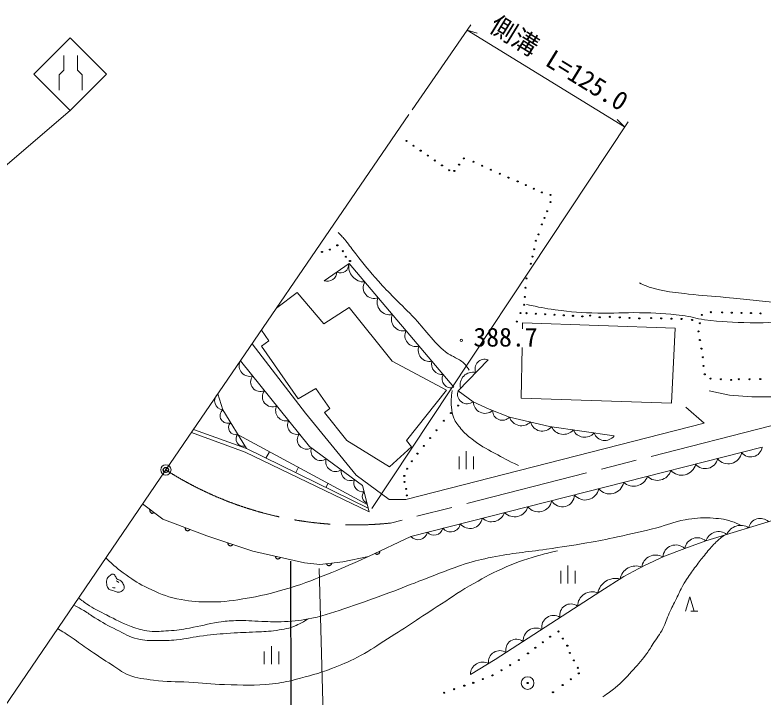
# Model space of a CAD drawing. Units: millimetres, scale not verified. Extents: x 40000 to 680000, y 20000 to 380000.
# Drawn here: x 174259 to 246986, y 250158 to 316472 of the extents above; entities that cross this region are included whole.
import ezdxf
from ezdxf.enums import TextEntityAlignment as Align

# ---------------------------------------------------------------- set-up
doc = ezdxf.new("R2010")
doc.units = ezdxf.units.MM
doc.header["$LTSCALE"] = 1000
doc.header["$PDMODE"] = 32
doc.header["$PDSIZE"] = 500
doc.linetypes.add('CHAIN', pattern=[18.5, 12, -1.5, 3.5, -1.5])
for name, color, linetype, lineweight in [('M-BGD', 7, 'Continuous', 13), ('M-BMK', 2, 'CHAIN', 13), ('M-BMK-SRVR', 3, 'Continuous', 13), ('M-STR-HTXT', 7, 'Continuous', 13), ('M-STR-STRC', 7, 'Continuous', 13)]:
    doc.layers.add(name, color=color, linetype=linetype, lineweight=lineweight)
doc.layers.add('M-OTRS', color=6, linetype='Continuous')
doc.styles.add('ＭＳ ゴシック', font='')
doc.styles.get('ＭＳ ゴシック').set_extended_font_data('MS Gothic')

msp = doc.modelspace()

# ---------------------------------------------------------------- linework, layer by layer
at = {"layer": 'M-BGD'}
for p, q in [((204325, 290638), (206750, 292302)), ((206750, 292302), (216928, 280288)), ((201700, 289495), (199702, 287999)), ((201700, 289495), (204299, 286457)), ((204299, 286457), (206738, 288046)), ((206738, 288046), (210928, 282821)), ((223597, 285966), (223608, 286552)), ((223608, 286552), (238448, 286012)), ((198953, 284794), (198227, 285841)), ((238448, 286012), (238080, 278726)), ((197315, 284506), (202511, 277746)), ((198233, 284261), (198953, 284794)), ((201799, 279153), (198233, 284261)), ((223464, 279209), (223561, 284137)), ((217341, 279942), (220250, 282949)), ((202895, 274521), (196174, 282837)), ((210928, 282821), (216225, 279987)), ((203509, 280162), (201799, 279153)), ((204855, 278214), (203509, 280162)), ((194463, 278094), (193978, 279624)), ((216225, 279987), (212313, 275099)), ((218813, 278870), (217341, 279942)), ((241737, 279940), (243714, 279520)), ((243714, 279520), (245901, 279330)), ((245901, 279330), (248214, 279351)), ((220369, 278134), (218813, 278870)), ((238080, 278726), (223464, 279209)), ((196769, 274323), (194463, 278094)), ((204350, 277835), (204855, 278214)), ((206509, 275087), (204350, 277835)), ((222346, 277376), (220369, 278134)), ((241250, 276784), (239483, 278340)), ((202511, 277746), (207432, 271731)), ((226216, 276472), (222346, 277376)), ((212269, 269376), (241250, 276784)), ((232504, 275547), (226216, 276472)), ((191409, 275865), (196640, 273951)), ((191608, 276155), (196769, 274323)), ((195947, 275666), (208503, 268880)), ((210668, 272526), (206509, 275087)), ((212313, 275099), (212809, 274473)), ((196769, 274323), (208591, 268515)), ((208058, 270713), (202895, 274521)), ((212809, 274473), (210668, 272526)), ((246894, 274436), (212754, 265781)), ((196640, 273951), (208680, 268150)), ((198653, 273397), (199011, 274010)), ((217440, 272309), (217440, 273534)), ((218140, 272309), (218140, 274059)), ((218840, 272309), (218840, 273534)), ((201550, 271974), (201821, 272492)), ((207432, 271731), (210650, 269355)), ((204491, 270529), (204692, 270940)), ((208680, 268150), (208058, 270713)), ((210650, 269355), (212269, 269376)), ((188643, 267442), (186669, 268929)), ((241425, 265333), (249360, 267786)), ((192912, 265823), (188643, 267442)), ((197391, 264340), (192912, 265823)), ((212754, 265781), (208621, 263836)), ((239371, 264604), (241425, 265333)), ((202409, 263197), (197391, 264340)), ((237415, 263868), (239371, 264604)), ((206130, 263292), (203894, 263036)), ((208621, 263836), (206130, 263292)), ((235396, 262900), (237415, 263868)), ((202409, 263197), (203894, 263036)), ((228017, 261213), (228017, 262963)), ((233462, 261870), (235396, 262900)), ((227317, 261213), (227317, 262438)), ((228717, 261213), (228717, 262438)), ((231212, 260461), (233462, 261870)), ((184219, 261376), (184086, 261459)), ((184356, 261280), (184219, 261376)), ((183837, 260773), (183733, 260807)), ((184011, 260773), (183837, 260773)), ((220949, 253794), (231212, 260461)), ((239463, 258497), (239883, 259897)), ((239883, 259897), (240303, 258497)), ((240653, 258497), (239953, 258497)), ((198501, 253359), (198501, 254584)), ((199201, 253359), (199201, 255109)), ((199901, 253359), (199901, 254584)), ((218538, 252350), (220949, 253794))]:
    msp.add_line(p, q, dxfattribs=at)
at = {"layer": 'M-BGD', "lineweight": 25}
msp.add_line((201032, 263366), (201066, 248536), dxfattribs=at)
for centre, radius in [((212323, 304233), 50), ((213013, 303756), 50), ((213703, 303279), 50), ((214394, 302802), 50), ((217894, 302527), 50), ((215084, 302324), 50), ((215774, 301847), 50), ((217434, 301919), 50), ((218835, 302195), 50), ((219685, 301809), 50), ((216465, 301370), 50), ((216975, 301311), 50), ((220535, 301424), 50), ((221386, 301039), 50), ((222236, 300654), 50), ((223130, 300285), 50), ((223915, 299930), 50), ((224699, 299574), 50), ((225484, 299219), 50), ((226320, 298973), 50), ((226331, 298281), 50), ((225742, 296746), 50), ((225996, 297386), 50), ((225488, 296106), 50), ((224900, 294518), 50), ((225169, 295130), 50), ((205598, 294076), 50), ((204107, 293440), 50), ((204879, 293664), 50), ((206135, 293507), 50), ((224726, 293692), 50), ((206434, 292965), 50), ((206833, 292554), 50), ((224567, 292986), 50), ((224409, 292281), 50), ((223989, 290856), 50), ((223905, 289956), 50), ((223821, 289055), 50), ((223763, 288303), 50), ((223402, 287483), 50), ((223983, 287480), 50), ((224889, 287428), 50), ((225795, 287376), 50), ((226701, 287324), 50), ((227607, 287272), 50), ((230190, 287242), 50), ((241036, 287305), 50), ((241903, 287578), 50), ((243017, 287551), 50), ((243950, 287528), 50), ((244883, 287505), 50), ((245817, 287482), 50), ((246750, 287459), 50), ((223041, 286662), 50), ((228513, 287220), 50), ((229419, 287168), 50), ((231103, 287085), 50), ((232102, 287123), 50), ((233054, 287072), 50), ((234006, 287021), 50), ((234957, 286970), 50), ((236105, 287005), 50), ((237091, 286975), 50), ((238078, 286945), 50), ((239064, 286915), 50), ((240085, 286817), 50), ((240846, 286496), 50), ((240707, 285710), 50), ((240851, 284871), 50), ((240996, 284031), 50), ((241140, 283192), 50), ((241193, 282351), 50), ((241319, 281534), 50), ((241883, 281119), 50), ((242889, 281053), 50), ((243896, 280988), 50), ((244633, 281055), 50), ((245677, 281061), 50), ((246721, 281067), 50), ((217337, 278501), 50), ((216650, 277759), 50), ((215964, 277017), 50), ((215237, 276096), 50), ((214619, 275338), 50), ((214000, 274580), 50), ((213381, 273822), 50), ((212849, 273084), 50), ((212381, 272355), 50), ((212110, 271663), 50), ((212138, 271074), 50), ((212297, 270392), 50), ((212353, 269756), 50), ((226286, 256026), 50), ((227109, 256530), 50), ((225568, 255486), 50), ((227535, 255842), 50), ((224851, 254945), 50), ((227962, 255154), 50), ((224134, 254404), 50), ((228213, 254448), 50), ((222403, 253257), 50), ((223253, 253756), 50), ((228596, 253723), 50), ((221554, 252758), 50), ((228980, 252999), 50), ((229072, 252461), 50), ((219744, 251903), 50), ((220671, 252266), 50), ((228288, 251893), 50), ((216969, 250923), 50), ((217946, 251267), 50), ((218818, 251540), 50), ((224104, 251522), 55.4), ((227504, 251326), 50), ((215991, 250579), 50), ((226566, 250621), 50)]:
    msp.add_circle(centre, radius, dxfattribs=at)
at = {"layer": 'M-BGD'}
for centre, radius in [((217655, 284836), 121), ((224093, 251515), 612)]:
    msp.add_circle(centre, radius, dxfattribs=at)
for centre, radius, start, end in [((205929, 292167), 771, 241.74278, 7.15236), ((208209, 291999), 1490, 168.26226, 272.27537), ((204636, 291513), 928, 250.43723, 358.45791), ((209162, 289961), 1049, 148.44044, 292.09719), ((210683, 288539), 1214, 158.21889, 282.31874), ((212007, 286907), 1155, 157.25027, 283.28736), ((213243, 285313), 1078, 154.13828, 286.39935), ((214548, 283865), 1083, 157.53419, 283.00343), ((219940, 282046), 955, 71.05662, 200.84401), ((197093, 282380), 1043, 158.67432, 284.76651), ((215803, 282544), 1046, 165.29499, 275.24264), ((216626, 281076), 844, 149.58698, 290.95065), ((218763, 280512), 1227, 76.5942, 195.30643), ((198123, 280806), 951, 143.5294, 294.35983), ((194545, 278962), 872, 130.54149, 264.57726), ((199277, 279346), 966, 142.0546, 295.83464), ((218231, 279618), 948, 159.9846, 307.86337), ((219956, 278884), 1143, 180.72161, 310.1097), ((194955, 277526), 752, 130.87347, 292.02012), ((200637, 278034), 1039, 154.7383, 283.15094), ((221644, 278019), 952, 180.52095, 317.5675), ((223507, 277754), 1221, 198.03753, 315.65505), ((195689, 276341), 666, 132.86159, 290.03199), ((201629, 276576), 877, 149.43122, 288.45801), ((225522, 277188), 1177, 194.109, 320.57252), ((227584, 276956), 1263, 204.08377, 319.17343), ((196475, 275259), 721, 140.71652, 282.17707), ((202611, 275168), 910, 140.71725, 300.83607), ((229644, 276623), 1210, 204.05783, 319.19936), ((231610, 276224), 1121, 200.43689, 322.8203), ((203971, 274093), 941, 161.80892, 305.36615), ((245793, 274614), 1115, 217.6165, 350.83628), ((243606, 274156), 1323, 218.16158, 350.2912), ((205434, 273039), 962, 162.6788, 304.49628), ((239069, 273134), 1408, 222.20163, 346.25115), ((241372, 273579), 1218, 219.80716, 348.64562), ((206882, 272110), 914, 171.40008, 295.775), ((236712, 272594), 1376, 225.59118, 342.8616), ((208056, 270951), 846, 156.60576, 279.97519), ((234396, 272094), 1438, 228.10559, 340.3472), ((232078, 271293), 1384, 219.65826, 348.79452), ((208715, 269661), 686, 138.3011, 248.977), ((229694, 270654), 1340, 218.95141, 349.50137), ((225149, 269485), 1320, 218.5999, 349.85288), ((227477, 269819), 1175, 208.8338, 359.61898), ((222826, 269024), 1341, 224.10176, 344.35102), ((220601, 268538), 1339, 227.9828, 340.46998), ((216610, 267169), 960, 218.68869, 349.7641), ((218502, 267776), 1225, 219.40258, 349.0502), ((246720, 266370), 1160, 46.75974, 167.60214), ((213456, 266361), 911, 219.55582, 348.89696), ((215006, 266769), 878, 221.61009, 346.84269), ((242668, 264936), 1305, 52.04266, 162.31922), ((244805, 265399), 1449, 57.34621, 157.01568), ((240598, 264406), 1243, 48.26212, 170.8224), ((238505, 263666), 1276, 47.25587, 174.86516), ((236548, 262598), 1367, 59.87835, 171.81834), ((234622, 261332), 1569, 68.61138, 168.95714), ((232644, 259937), 1752, 75.50391, 168.85803), ((230367, 258974), 1416, 66.74193, 179.27279), ((228303, 258134), 1076, 52.94147, 193.07324), ((226610, 256944), 1146, 55.70739, 190.30732), ((224923, 255601), 1268, 63.83077, 182.18395), ((223005, 254752), 1031, 50.89271, 195.122), ((221390, 253573), 1101, 55.74917, 188.70126), ((219721, 252374), 1184, 60.66046, 181.16903)]:
    msp.add_arc(centre, radius, start, end, dxfattribs=at)
at = {"layer": 'M-BGD', "lineweight": 25}
for centre, start, end in [((187608, 268292), 155.70279, 310.34202), ((191052, 266589), 171.90813, 326.54736), ((195212, 265121), 174.36657, 329.0058), ((209471, 264298), 217.88853, 12.52776), ((199828, 263843), 179.84012, 334.47935), ((204794, 263195), 199.21107, 353.8503)]:
    msp.add_arc(centre, 256, start, end, dxfattribs=at)
at = {"layer": 'M-BGD'}
for points, knots in [([(218413, 281929), (218269, 282196), (218198, 282293), (218020, 282496), (217728, 282830), (217473, 282923), (217092, 283150), (216822, 283311), (216644, 283355), (216388, 283536), (215652, 284059), (215322, 284460), (214709, 285122), (214077, 285803), (213789, 286244), (213157, 286926), (212399, 287743), (211927, 288157), (211148, 288954), (210532, 289583), (210178, 289928), (209587, 290580), (208680, 291579), (208231, 292190), (207391, 293246), (206999, 293740), (206818, 294046), (206410, 294527), (206137, 294848), (206042, 294956), (205690, 295331)], [0, 0, 0, 0, 1, 1, 1, 2, 2, 2, 3, 3, 3, 4, 4, 4, 5, 5, 5, 6, 6, 6, 7, 7, 7, 8, 8, 8, 9, 9, 9, 10, 10, 10, 10]), ([(279288, 288047), (278422, 288624), (278150, 288778), (277395, 289204), (275973, 290005), (275194, 290630), (273589, 290928), (272440, 291141), (271767, 291217), (270603, 291117), (268313, 290921), (267059, 290560), (264812, 290080), (263441, 289787), (262693, 289532), (261321, 289239), (260127, 288983), (259461, 288812), (258251, 288650), (256862, 288464), (256077, 288383), (254676, 288341), (252327, 288271), (251007, 288354), (248662, 288496), (246585, 288621), (245433, 288820), (243362, 289014), (241944, 289148), (241144, 289166), (239731, 289337), (238754, 289455), (238200, 289489), (237235, 289683), (236781, 289774), (236526, 289829), (236086, 289972), (235640, 290117), (235484, 290189), (234973, 290421)], [0, 0, 0, 0, 1, 1, 1, 2, 2, 2, 3, 3, 3, 4, 4, 4, 5, 5, 5, 6, 6, 6, 7, 7, 7, 8, 8, 8, 9, 9, 9, 10, 10, 10, 11, 11, 11, 12, 12, 12, 13, 13, 13, 13]), ([(254157, 285837), (253928, 286066), (253791, 286133), (253533, 286289), (252487, 286921), (251642, 286554), (250422, 286629), (248596, 286741), (247568, 286496), (245739, 286545), (244000, 286591), (243022, 286632), (241295, 286839), (240437, 286942), (239981, 287160), (239122, 287260), (237509, 287448), (236596, 287493), (234972, 287526), (233395, 287558), (232511, 287440), (230934, 287484), (229309, 287530), (228393, 287570), (226784, 287807), (225688, 287968), (225302, 288036), (223994, 288325)], [0, 0, 0, 0, 1, 1, 1, 2, 2, 2, 3, 3, 3, 4, 4, 4, 5, 5, 5, 6, 6, 6, 7, 7, 7, 8, 8, 8, 9, 9, 9, 9]), ([(223219, 272661), (222092, 273205), (221772, 273358), (220878, 273866), (220007, 274362), (219489, 274604), (218700, 275222), (218241, 275581), (217984, 275797), (217616, 276250), (217308, 276629), (217112, 276839), (216915, 277287), (216746, 277673), (216741, 277925), (216691, 278343), (216616, 278973), (216675, 279239), (216771, 279966)], [0, 0, 0, 0, 1, 1, 1, 2, 2, 2, 3, 3, 3, 4, 4, 4, 5, 5, 5, 6, 6, 6, 6]), ([(244856, 266848), (244453, 267057), (244303, 267109), (243934, 267239), (243156, 267511), (242671, 267510), (241849, 267566), (240892, 267631), (240347, 267540), (239400, 267388), (238297, 267212), (237728, 266893), (236646, 266615), (235167, 266235), (234331, 266056), (232839, 265731), (231677, 265479), (231024, 265349), (229853, 265143), (228330, 264874), (227470, 264765), (225941, 264533), (223873, 264219), (222690, 264184), (220642, 263755), (219614, 263539), (219032, 263428), (218034, 263103), (216433, 262581), (215570, 262188), (213996, 261589), (212672, 261084), (211939, 260779), (210611, 260285), (209098, 259722), (208254, 259396), (206720, 258897), (205326, 258443), (204561, 258115), (203124, 257824), (202093, 257616), (201503, 257545), (200453, 257488), (199600, 257441), (199120, 257492), (198266, 257509), (197280, 257528), (196728, 257633), (195742, 257593), (195083, 257566), (194712, 257542), (194060, 257439), (192945, 257261), (192341, 257054), (191228, 256864), (190439, 256729), (189994, 256651), (189195, 256598), (188468, 256549), (188055, 256492), (187331, 256569), (186623, 256645), (186237, 256786), (185564, 257018), (184587, 257356), (184090, 257674), (183167, 258140), (182510, 258471), (182132, 258642), (181512, 259037), (181076, 259315), (180924, 259420), (180426, 259795)], [0, 0, 0, 0, 1, 1, 1, 2, 2, 2, 3, 3, 3, 4, 4, 4, 5, 5, 5, 6, 6, 6, 7, 7, 7, 8, 8, 8, 9, 9, 9, 10, 10, 10, 11, 11, 11, 12, 12, 12, 13, 13, 13, 14, 14, 14, 15, 15, 15, 16, 16, 16, 17, 17, 17, 18, 18, 18, 19, 19, 19, 20, 20, 20, 21, 21, 21, 22, 22, 22, 23, 23, 23, 24, 24, 24, 24]), ([(231406, 250189), (231991, 250569), (232166, 250699), (232621, 251067), (233299, 251616), (233615, 251998), (234208, 252637), (234764, 253238), (235071, 253581), (235563, 254236), (235877, 254654), (236024, 254910), (236311, 255348), (236685, 255921), (236942, 256216), (237255, 256825), (237542, 257384), (237614, 257738), (237872, 258311), (238126, 258875), (238284, 259184), (238559, 259739), (238802, 260231), (238928, 260512), (239194, 260992), (239377, 261321), (239491, 261500), (239699, 261814), (240020, 262301), (240227, 262556), (240577, 263023), (240890, 263441), (241068, 263673), (241400, 264076), (241745, 264496), (241926, 264744), (242316, 265123), (242640, 265438), (242768, 265545), (243193, 265879)], [0, 0, 0, 0, 1, 1, 1, 2, 2, 2, 3, 3, 3, 4, 4, 4, 5, 5, 5, 6, 6, 6, 7, 7, 7, 8, 8, 8, 9, 9, 9, 10, 10, 10, 11, 11, 11, 12, 12, 12, 13, 13, 13, 13]), ([(227006, 264367), (226071, 264165), (225803, 264091), (225043, 263876), (223670, 263488), (222905, 263229), (221608, 262635), (220340, 262055), (219662, 261660), (218454, 260964), (217186, 260233), (216528, 259738), (215299, 258945), (213271, 257636), (212158, 256866), (210115, 255580), (209123, 254955), (208593, 254557), (207550, 254024), (206600, 253538), (206044, 253309), (205047, 252930), (203699, 252418), (202909, 252222), (201514, 251858), (200657, 251634), (200165, 251542), (199285, 251437), (197482, 251221), (196452, 251339), (194637, 251374), (193271, 251401), (192510, 251521), (191146, 251605), (189816, 251688), (189059, 251608), (187739, 251795), (186766, 251932), (186191, 251955), (185279, 252320), (184591, 252596), (184287, 252915), (183660, 253309), (182846, 253820), (182395, 254115), (181599, 254655), (180974, 255078), (180645, 255345), (180022, 255769), (179395, 256195), (179187, 256328), (178399, 256829)], [0, 0, 0, 0, 1, 1, 1, 2, 2, 2, 3, 3, 3, 4, 4, 4, 5, 5, 5, 6, 6, 6, 7, 7, 7, 8, 8, 8, 9, 9, 9, 10, 10, 10, 11, 11, 11, 12, 12, 12, 13, 13, 13, 14, 14, 14, 15, 15, 15, 16, 16, 16, 17, 17, 17, 17]), ([(208621, 263836), (206929, 263054), (206462, 262843), (205051, 262270), (203462, 261625), (202571, 261253), (200929, 260756), (199196, 260231), (198204, 259976), (196415, 259697), (195062, 259487), (194292, 259376), (192924, 259403), (191775, 259425), (191122, 259472), (190000, 259718), (188863, 259968), (188255, 260248), (187204, 260749), (186322, 261169), (185855, 261467), (185058, 262032), (184238, 262614), (183962, 262874), (183088, 263690)], [0, 0, 0, 0, 1, 1, 1, 2, 2, 2, 3, 3, 3, 4, 4, 4, 5, 5, 5, 6, 6, 6, 7, 7, 7, 8, 8, 8, 8]), ([(184062, 261831), (183982, 261946), (183973, 262074), (183838, 262111), (183707, 262147), (183624, 262065), (183511, 261990), (183377, 261901), (183304, 261833), (183230, 261690), (183181, 261595), (183178, 261527), (183174, 261419), (183166, 261195), (183164, 261057), (183249, 260849), (183284, 260765), (183316, 260717), (183389, 260662), (183570, 260528), (183718, 260538), (183931, 260466), (184080, 260416), (184158, 260341), (184315, 260345), (184470, 260349), (184563, 260392), (184688, 260485), (184780, 260553), (184839, 260607), (184866, 260718), (184906, 260884), (184861, 260993), (184791, 261148), (184729, 261288), (184666, 261358), (184548, 261457), (184418, 261566), (184288, 261546), (184165, 261662), (184109, 261715), (184106, 261768), (184062, 261831)], [0, 0, 0, 0, 1, 1, 1, 2, 2, 2, 3, 3, 3, 4, 4, 4, 5, 5, 5, 6, 6, 6, 7, 7, 7, 8, 8, 8, 9, 9, 9, 10, 10, 10, 11, 11, 11, 12, 12, 12, 13, 13, 13, 14, 14, 14, 14]), ([(202795, 257767), (202272, 257433), (202080, 257332), (201589, 257122), (200882, 256820), (200443, 256748), (199682, 256636), (198911, 256522), (198470, 256534), (197692, 256486), (196728, 256428), (196185, 256437), (195222, 256369), (194185, 256297), (193604, 256242), (192572, 256117), (191555, 255994), (190998, 255820), (189978, 255724), (189236, 255655), (188817, 255640), (188072, 255654), (187325, 255669), (186889, 255624), (186165, 255809), (185326, 256023), (184910, 256313), (184132, 256692), (183281, 257106), (182824, 257379), (182015, 257870), (181589, 258128), (181379, 258319), (180949, 258571), (180568, 258794), (180431, 258864), (179951, 259100)], [0, 0, 0, 0, 1, 1, 1, 2, 2, 2, 3, 3, 3, 4, 4, 4, 5, 5, 5, 6, 6, 6, 7, 7, 7, 8, 8, 8, 9, 9, 9, 10, 10, 10, 11, 11, 11, 12, 12, 12, 12])]:
    msp.add_open_spline(points, degree=3, knots=knots, dxfattribs=at)
at = {"layer": 'M-BMK'}
msp.add_line((283584, 285690), (210759, 267073), dxfattribs=at)
msp.add_arc((207223, 300844), 33956, 237.40166, 275.97809, dxfattribs=at)
at = {"layer": 'M-BMK-SRVR'}
for p, q in [((212549, 306795), (188930, 272237)), ((188930, 272237), (168946, 242998))]:
    msp.add_line(p, q, dxfattribs=at)
msp.add_circle((188930, 272237), 500, dxfattribs=at)
msp.add_point((188930, 272237), dxfattribs=at)
at = {"layer": 'M-OTRS'}
msp.add_point((188930, 272237), dxfattribs=at)
at = {"layer": 'M-STR-HTXT'}
for p, q in [((218578, 315517), (212873, 307251)), ((218225, 315005), (233532, 305580)), ((218225, 315005), (219208, 314694)), ((233532, 305580), (232812, 306317)), ((233875, 306098), (208956, 268486)), ((204655, 231691), (203842, 262666))]:
    msp.add_line(p, q, dxfattribs=at)
at = {"layer": 'M-STR-STRC'}
for p, q in [((176097, 310727), (179632, 314262)), ((179632, 314262), (183168, 310727)), ((179002, 312524), (179002, 311104)), ((180342, 312524), (180342, 311104)), ((179632, 307191), (176097, 310727)), ((179002, 311104), (178560, 310663)), ((178560, 310663), (178560, 309149)), ((183168, 310727), (179632, 307191)), ((180342, 311104), (180784, 310663)), ((180784, 310663), (180784, 309149)), ((152624, 284055), (179632, 307191))]:
    msp.add_line(p, q, dxfattribs=at)

# ---------------------------------------------------------------- texts
at = {"layer": 'M-BGD', "style": 'ＭＳ ゴシック'}
msp.add_text('388.7', height=1833, dxfattribs=at).set_placement((218830, 283683), align=Align.BOTTOM_LEFT)
at = {"layer": 'M-STR-HTXT', "style": 'ＭＳ ゴシック'}
for s, p in [('側溝', (219943, 314532)), ('L=125.0', (225401, 311171))]:
    msp.add_text(s, height=1833, rotation=328.377, dxfattribs=at).set_placement(p, align=Align.BOTTOM_LEFT)

doc.saveas('drawing.dxf')
